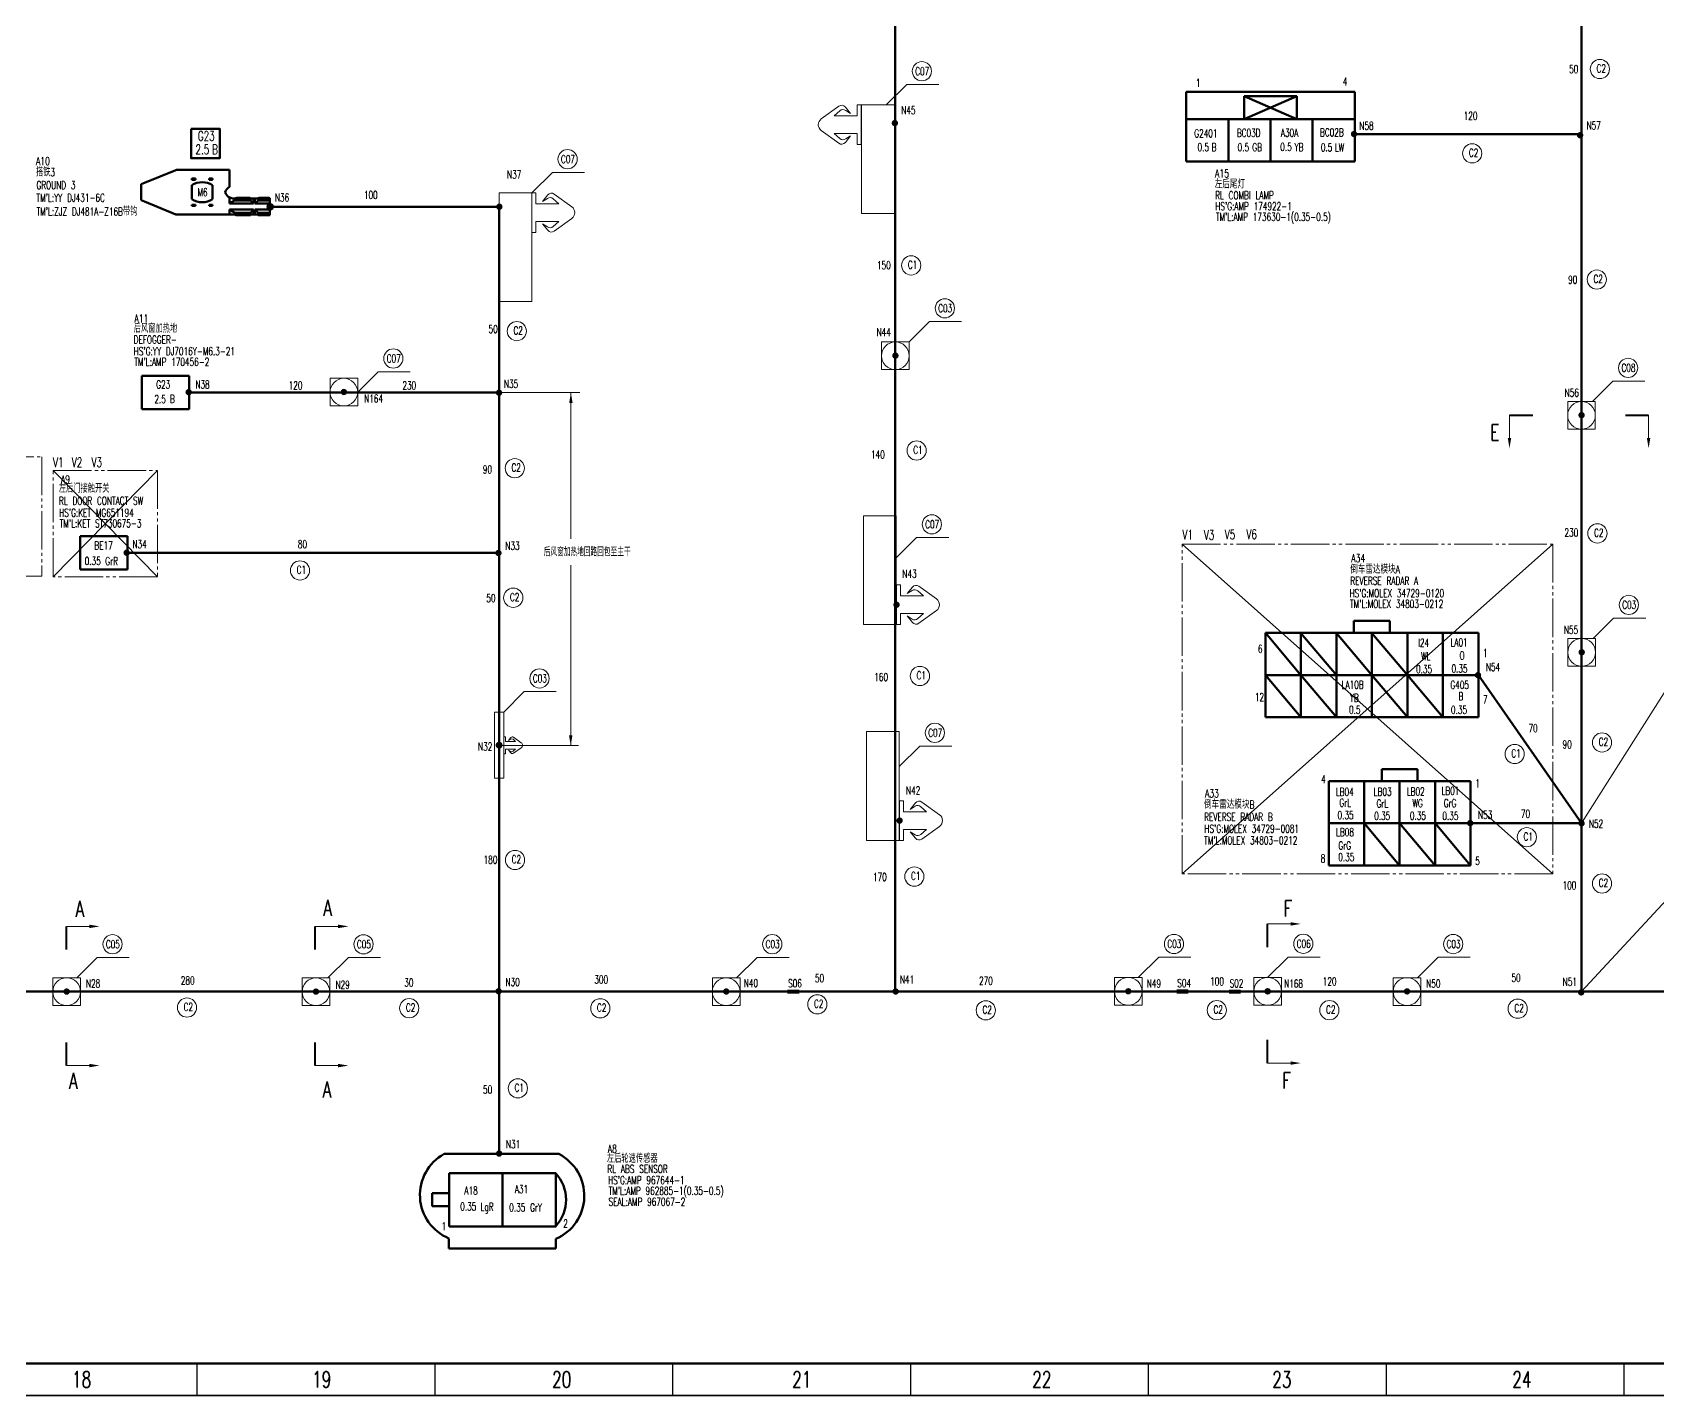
# Model space of a CAD drawing. Header units: millimetres. Extents: x 1671 to 4049, y 27 to 868.
# Drawn here: x 2957 to 3465, y 27 to 452 of the extents above; entities that cross this region are included whole.
import ezdxf
from ezdxf.enums import TextEntityAlignment as Align

# ---------------------------------------------------------------- set-up
doc = ezdxf.new("R2010")
doc.units = ezdxf.units.MM
doc.linetypes.add('PHANTOM', pattern=[17, 12, -1, 1, -1, 1, -1])
for name, color, linetype, lineweight in [('0Filament', 7, 'Continuous', 20), ('4CONTOUR', 4, 'Continuous', 50), ('5PHANTOM', 6, 'PHANTOM', 20)]:
    doc.layers.add(name, color=color, linetype=linetype, lineweight=lineweight)
doc.layers.add('2FRAM', color=2, linetype='Continuous')
doc.styles.add('HZ', font='TXT', dxfattribs={"width": 0.7, "height": 4, "bigfont": 'HZTXT'})

msp = doc.modelspace()

# ---------------------------------------------------------------- hatches: boundary and pattern name
at = {"layer": '0Filament', "ltscale": 0.5}
h = msp.add_hatch(color=256, dxfattribs=at)
edge = h.paths.add_edge_path()
edge.add_arc((3226.518, 423.95), 1, 180, 540)
at = {"layer": '0Filament'}
h = msp.add_hatch(color=256, dxfattribs=at)
edge = h.paths.add_edge_path()
edge.add_arc((3369.977, 420.532), 1, 0, 360)
h = msp.add_hatch(color=256, dxfattribs=at)
edge = h.paths.add_edge_path()
edge.add_arc((3440.632, 420.18), 1, 0, 360)
h = msp.add_hatch(color=256, dxfattribs=at)
edge = h.paths.add_edge_path()
edge.add_arc((3031.319, 397.796), 1, 0, 360)
h = msp.add_hatch(color=256, dxfattribs=at)
edge = h.paths.add_edge_path()
edge.add_arc((3102.943, 397.828), 1, 0, 360)
h = msp.add_hatch(color=256, dxfattribs=at)
edge = h.paths.add_edge_path()
edge.add_arc((3226.699, 351.326), 1, 90, 450)
h = msp.add_hatch(color=256, dxfattribs=at)
edge = h.paths.add_edge_path()
edge.add_arc((3005.884, 339.919), 1, 0, 360)
h = msp.add_hatch(color=256, dxfattribs=at)
edge = h.paths.add_edge_path()
edge.add_arc((3054.378, 339.972), 1, 90, 450)
h = msp.add_hatch(color=256, dxfattribs=at)
edge = h.paths.add_edge_path()
edge.add_arc((3102.856, 339.742), 1, 0, 360)
h = msp.add_hatch(color=256, dxfattribs=at)
edge = h.paths.add_edge_path()
edge.add_arc((3441.064, 332.732), 1, 90, 450)
h = msp.add_hatch(color=256, dxfattribs=at)
edge = h.paths.add_edge_path()
edge.add_arc((2986.507, 289.757), 1, 0, 360)
h = msp.add_hatch(color=256, dxfattribs=at)
edge = h.paths.add_edge_path()
edge.add_arc((3102.669, 289.699), 1, 0, 360)
at = {"layer": '0Filament', "ltscale": 0.5}
h = msp.add_hatch(color=256, dxfattribs=at)
edge = h.paths.add_edge_path()
edge.add_arc((3227.039, 273.529), 1, 0, 360)
at = {"layer": '0Filament'}
h = msp.add_hatch(color=256, dxfattribs=at)
edge = h.paths.add_edge_path()
edge.add_arc((3441.125, 258.703), 1, 90, 450)
h = msp.add_hatch(color=256, dxfattribs=at)
edge = h.paths.add_edge_path()
edge.add_arc((3408.714, 251.542), 1, 0, 360)
h = msp.add_hatch(color=256, dxfattribs=at)
edge = h.paths.add_edge_path()
edge.add_arc((3102.874, 229.667), 1.092, -90, 270)
at = {"layer": '0Filament', "ltscale": 0.5}
h = msp.add_hatch(color=256, dxfattribs=at)
edge = h.paths.add_edge_path()
edge.add_arc((3227.989, 206.133), 1, 0, 360)
at = {"layer": '0Filament'}
h = msp.add_hatch(color=256, dxfattribs=at)
edge = h.paths.add_edge_path()
edge.add_arc((3406.277, 205.335), 1, 0, 360)
h = msp.add_hatch(color=256, dxfattribs=at)
edge = h.paths.add_edge_path()
edge.add_arc((3441.062, 205.264), 1, 0, 360)
h = msp.add_hatch(color=256, dxfattribs=at)
edge = h.paths.add_edge_path()
edge.add_arc((2967.758, 152.729), 1, 90, 450)
h = msp.add_hatch(color=256, dxfattribs=at)
edge = h.paths.add_edge_path()
edge.add_arc((3045.643, 152.708), 1, 90, 450)
h = msp.add_hatch(color=256, dxfattribs=at)
edge = h.paths.add_edge_path()
edge.add_arc((3102.719, 152.836), 1, 0, 360)
h = msp.add_hatch(color=256, dxfattribs=at)
edge = h.paths.add_edge_path()
edge.add_arc((3173.836, 152.753), 1, 90, 450)
for points in [[(3192.952, 153.35), (3196.641, 153.35), (3196.641, 152.042), (3192.952, 152.042)], [(3314.535, 153.407), (3318.224, 153.407), (3318.224, 152.099), (3314.535, 152.099)], [(3330.908, 153.336), (3334.597, 153.336), (3334.597, 152.027), (3330.908, 152.027)]]:
    msp.add_hatch(color=256, dxfattribs=at).paths.add_polyline_path(points)
h = msp.add_hatch(color=256, dxfattribs=at)
edge = h.paths.add_edge_path()
edge.add_arc((3226.776, 152.76), 1, 0, 360)
h = msp.add_hatch(color=256, dxfattribs=at)
edge = h.paths.add_edge_path()
edge.add_arc((3299.453, 152.822), 1, 90, 450)
h = msp.add_hatch(color=256, dxfattribs=at)
edge = h.paths.add_edge_path()
edge.add_arc((3342.954, 152.806), 1, 180, 540, ccw=False)
h = msp.add_hatch(color=256, dxfattribs=at)
edge = h.paths.add_edge_path()
edge.add_arc((3342.954, 152.806), 1, 179.99998, 539.99998, ccw=False)
h = msp.add_hatch(color=256, dxfattribs=at)
edge = h.paths.add_edge_path()
edge.add_arc((3343.036, 152.806), 1, 0, 360)
h = msp.add_hatch(color=256, dxfattribs=at)
edge = h.paths.add_edge_path()
edge.add_arc((3343.036, 152.806), 1, -0.00002, 359.99998)
h = msp.add_hatch(color=256, dxfattribs=at)
edge = h.paths.add_edge_path()
edge.add_arc((3386.546, 152.783), 1, 90, 450)
h = msp.add_hatch(color=256, dxfattribs=at)
edge = h.paths.add_edge_path()
edge.add_arc((3440.953, 152.477), 1, 0, 360)
h = msp.add_hatch(color=256, dxfattribs=at)
edge = h.paths.add_edge_path()
edge.add_arc((3102.887, 102.156), 1, 0, 360)

# ---------------------------------------------------------------- linework, layer by layer
for p, q in [((3008.44, 36.589), (3008.44, 26.589)), ((3082.752, 36.589), (3082.752, 26.589)), ((3157.065, 36.589), (3157.065, 26.589)), ((3231.377, 36.589), (3231.377, 26.589)), ((3305.69, 36.589), (3305.69, 26.589)), ((3380.002, 36.589), (3380.002, 26.589)), ((3454.315, 36.589), (3454.315, 26.589)), ((1670.815, 26.589), (4048.815, 26.589)), ((4048.815, 26.589), (2859.815, 26.589))]:
    msp.add_line(p, q)
for p, q in [((3223.834, 429.639), (3230.218, 436.024)), ((3230.218, 436.024), (3240.218, 436.024)), ((3113.136, 402.18), (3119.521, 408.564)), ((3119.521, 408.564), (3129.521, 408.564)), ((3231.005, 355.605), (3237.39, 361.989)), ((3237.39, 361.989), (3247.39, 361.989)), ((3222.365, 346.965), (3222.365, 355.605)), ((3222.365, 355.605), (3231.005, 355.605)), ((3231.005, 355.605), (3231.005, 346.965)), ((3058.684, 339.931), (3065.069, 346.316)), ((3065.069, 346.316), (3075.069, 346.316)), ((3231.005, 346.965), (3222.365, 346.965)), ((3050.044, 335.611), (3050.044, 344.251)), ((3050.044, 344.251), (3058.684, 344.251)), ((3058.684, 344.251), (3058.684, 335.611)), ((3444.484, 337.01), (3450.869, 343.395)), ((3450.869, 343.395), (3460.869, 343.395)), ((3058.684, 335.611), (3050.044, 335.611)), ((3103.056, 339.798), (3128.106, 339.798)), ((3125.3, 339.798), (3125.3, 294.141)), ((3436.73, 328.37), (3436.73, 337.01)), ((3436.73, 337.01), (3445.37, 337.01)), ((3445.37, 337.01), (3445.37, 328.37)), ((3418.559, 325.625), (3418.559, 332.779)), ((3462.022, 325.625), (3462.022, 332.779)), ((3445.37, 328.37), (3436.73, 328.37)), ((3226.946, 288.134), (3233.331, 294.519)), ((3233.331, 294.519), (3243.331, 294.519)), ((3125.248, 229.532), (3125.248, 285.894)), ((3444.716, 262.982), (3451.101, 269.367)), ((3451.101, 269.367), (3461.101, 269.367)), ((3436.791, 254.342), (3436.791, 262.982)), ((3436.791, 262.982), (3445.431, 262.982)), ((3445.431, 262.982), (3445.431, 254.342)), ((3445.431, 254.342), (3436.791, 254.342)), ((3104.363, 240.011), (3110.748, 246.396)), ((3110.748, 246.396), (3120.748, 246.396)), ((3103.056, 229.532), (3127.648, 229.532)), ((3227.896, 223.032), (3234.281, 229.417)), ((3234.281, 229.417), (3244.281, 229.417)), ((2974.857, 173.086), (2967.702, 173.086)), ((3052.585, 173.086), (3045.43, 173.086)), ((3350.137, 173.862), (3342.983, 173.862)), ((2970.955, 157.008), (2977.339, 163.392)), ((2977.339, 163.392), (2987.339, 163.392)), ((3049.391, 156.987), (3055.775, 163.371)), ((3055.775, 163.371), (3065.775, 163.371)), ((3177.082, 157.032), (3183.467, 163.416)), ((3183.467, 163.416), (3193.467, 163.416)), ((3302.587, 157.101), (3308.972, 163.486)), ((3308.972, 163.486), (3318.972, 163.486)), ((3342.995, 157.14), (3349.38, 163.525)), ((3349.38, 163.525), (3359.38, 163.525)), ((3389.837, 157.062), (3396.222, 163.447)), ((3396.222, 163.447), (3406.222, 163.447)), ((2963.424, 148.368), (2963.424, 157.008)), ((2963.424, 157.008), (2972.064, 157.008)), ((2972.064, 157.008), (2972.064, 148.368)), ((3041.309, 148.347), (3041.309, 156.987)), ((3041.309, 156.987), (3049.949, 156.987)), ((3049.949, 156.987), (3049.949, 148.347)), ((3169.502, 148.392), (3169.502, 157.032)), ((3169.502, 157.032), (3178.142, 157.032)), ((3178.142, 157.032), (3178.142, 148.392)), ((3295.119, 148.461), (3295.119, 157.101)), ((3295.119, 157.101), (3303.759, 157.101)), ((3303.759, 157.101), (3303.759, 148.461)), ((3338.675, 148.5), (3338.675, 157.14)), ((3338.675, 157.14), (3347.315, 157.14)), ((3347.315, 157.14), (3338.675, 157.14)), ((3338.675, 157.14), (3338.675, 148.5)), ((3347.315, 157.14), (3338.675, 157.14)), ((3338.675, 157.14), (3338.675, 148.5)), ((3338.675, 148.5), (3338.675, 157.14)), ((3338.675, 157.14), (3347.315, 157.14)), ((3347.315, 157.14), (3347.315, 148.5)), ((3347.315, 148.5), (3347.315, 157.14)), ((3347.315, 148.5), (3347.315, 157.14)), ((3347.315, 157.14), (3347.315, 148.5)), ((3382.212, 148.422), (3382.212, 157.062)), ((3382.212, 157.062), (3390.852, 157.062)), ((3390.852, 157.062), (3390.852, 148.422)), ((2972.064, 148.368), (2963.424, 148.368)), ((3049.949, 148.347), (3041.309, 148.347)), ((3178.142, 148.392), (3169.502, 148.392)), ((3303.759, 148.461), (3295.119, 148.461)), ((3347.315, 148.5), (3338.675, 148.5)), ((3338.675, 148.5), (3347.315, 148.5)), ((3338.675, 148.5), (3347.315, 148.5)), ((3347.315, 148.5), (3338.675, 148.5)), ((3390.852, 148.422), (3382.212, 148.422)), ((2974.857, 129.623), (2967.702, 129.623)), ((3052.585, 129.623), (3045.43, 129.623)), ((3350.137, 130.398), (3342.983, 130.398))]:
    msp.add_line(p, q, dxfattribs=at)
at = {"layer": '0Filament', "ltscale": 0.5}
for p, q in [((3209.005, 429.246), (3203.533, 425.276)), ((3207.559, 426.229), (3209.359, 427.792)), ((3212.681, 426.931), (3211.059, 428.966)), ((3211.159, 427.918), (3212.681, 426.931)), ((3216.014, 429.652), (3214.783, 429.652)), ((3214.783, 429.652), (3214.783, 426.229)), ((3216.014, 429.652), (3216.014, 417.257)), ((3209.005, 417.663), (3203.533, 421.633)), ((3214.783, 426.229), (3207.559, 426.229)), ((3207.559, 420.68), (3209.359, 419.117)), ((3214.783, 420.68), (3207.559, 420.68)), ((3212.681, 419.978), (3211.059, 417.943)), ((3211.159, 418.991), (3212.681, 419.978)), ((3214.783, 420.68), (3214.783, 417.257)), ((3216.014, 417.257), (3214.783, 417.257)), ((3113.095, 402.185), (3114.326, 402.185)), ((3113.095, 389.79), (3113.095, 402.185)), ((3114.326, 398.762), (3114.326, 402.185)), ((3116.428, 399.464), (3118.05, 401.499)), ((3120.104, 401.778), (3125.576, 397.808)), ((3114.326, 398.762), (3121.55, 398.762)), ((3117.95, 400.451), (3116.428, 399.464)), ((3121.55, 398.762), (3119.75, 400.325)), ((3114.326, 389.79), (3114.326, 393.212)), ((3114.326, 393.212), (3121.55, 393.212)), ((3116.428, 392.511), (3118.05, 390.475)), ((3117.95, 391.524), (3116.428, 392.511)), ((3121.55, 393.212), (3119.75, 391.65)), ((3120.104, 390.196), (3125.576, 394.166)), ((3113.095, 389.79), (3114.326, 389.79)), ((3227.039, 279.726), (3228.27, 279.726)), ((3227.039, 267.331), (3227.039, 279.726)), ((3228.27, 276.303), (3228.27, 279.726)), ((3234.048, 279.32), (3239.52, 275.35)), ((3228.27, 276.303), (3235.494, 276.303)), ((3230.373, 277.005), (3231.994, 279.04)), ((3231.895, 277.992), (3230.373, 277.005)), ((3235.494, 276.303), (3233.694, 277.866)), ((3228.27, 267.331), (3228.27, 270.754)), ((3228.27, 270.754), (3235.494, 270.754)), ((3230.373, 270.052), (3231.994, 268.017)), ((3231.895, 269.065), (3230.373, 270.052)), ((3235.494, 270.754), (3233.694, 269.191)), ((3234.048, 267.737), (3239.52, 271.707)), ((3227.039, 267.331), (3228.27, 267.331)), ((3101.409, 219.405), (3101.409, 240.011)), ((3101.409, 240.011), (3104.363, 240.011)), ((3104.363, 240.011), (3104.363, 219.405)), ((3104.363, 232.33), (3104.895, 232.33)), ((3104.363, 226.975), (3104.363, 232.33)), ((3104.895, 230.851), (3104.895, 232.33)), ((3104.895, 230.851), (3108.015, 230.851)), ((3105.803, 231.155), (3106.503, 232.034)), ((3106.46, 231.581), (3105.803, 231.155)), ((3108.015, 230.851), (3107.238, 231.527)), ((3107.391, 232.155), (3109.755, 230.439)), ((3107.391, 227.151), (3109.755, 228.866)), ((3104.363, 226.975), (3104.895, 226.975)), ((3104.895, 226.975), (3104.895, 228.454)), ((3104.895, 228.454), (3108.015, 228.454)), ((3105.803, 228.151), (3106.503, 227.272)), ((3106.46, 227.725), (3105.803, 228.151)), ((3108.015, 228.454), (3107.238, 227.779)), ((3104.363, 219.405), (3101.409, 219.405)), ((3227.989, 212.33), (3229.22, 212.33)), ((3227.989, 199.935), (3227.989, 212.33)), ((3229.22, 208.908), (3229.22, 212.33)), ((3229.22, 208.908), (3236.444, 208.908)), ((3231.322, 209.609), (3232.944, 211.645)), ((3232.845, 210.596), (3231.322, 209.609)), ((3236.444, 208.908), (3234.644, 210.47)), ((3234.998, 211.924), (3240.47, 207.954)), ((3229.22, 199.935), (3229.22, 203.358)), ((3229.22, 203.358), (3236.444, 203.358)), ((3236.444, 203.358), (3234.644, 201.795)), ((3234.998, 200.342), (3240.47, 204.312)), ((3227.989, 199.935), (3229.22, 199.935)), ((3231.322, 202.657), (3232.944, 200.621)), ((3232.845, 201.669), (3231.322, 202.657))]:
    msp.add_line(p, q, dxfattribs=at)
at = {"layer": '0Filament', "lineweight": 40}
for p, q in [((3418.559, 332.779), (3425.813, 332.779)), ((3454.768, 332.779), (3462.022, 332.779)), ((2967.702, 165.832), (2967.702, 173.086)), ((3045.43, 165.832), (3045.43, 173.086)), ((3342.983, 166.608), (3342.983, 173.862)), ((3342.983, 130.398), (3342.983, 137.652)), ((2967.702, 129.623), (2967.702, 136.876)), ((3045.43, 129.623), (3045.43, 136.876))]:
    msp.add_line(p, q, dxfattribs=at)
at = {"layer": '0Filament'}
for points in [[(3216.133, 429.644), (3226.385, 429.644), (3226.385, 395.697), (3216.133, 395.697)], [(3102.884, 402.18), (3113.136, 402.18), (3113.136, 368.233), (3102.884, 368.233)], [(3216.698, 301.294), (3226.951, 301.294), (3226.951, 267.346), (3216.698, 267.346)], [(3217.648, 233.898), (3227.901, 233.898), (3227.901, 199.951), (3217.648, 199.951)]]:
    msp.add_lwpolyline(points, close=True, dxfattribs=at)
for centre, radius in [((3234.966, 440.143), 3), ((3446.798, 440.83), 3), ((3406.901, 414.493), 3), ((3124.269, 412.684), 3), ((3031.319, 397.796), 1), ((3031.319, 397.796), 1), ((3231.626, 379.512), 3), ((3445.832, 375.081), 3), ((3242.137, 366.108), 3), ((3108.397, 358.997), 3), ((3226.685, 351.285), 4.32), ((3069.817, 350.435), 3), ((3455.617, 347.514), 3), ((3054.364, 339.931), 4.32), ((3441.05, 332.69), 4.32), ((3233.316, 321.7), 3), ((3107.76, 316.163), 3), ((3238.079, 298.638), 3), ((3446.02, 295.817), 3), ((3040.656, 284.253), 3), ((3107.295, 275.723), 3), ((3455.849, 273.486), 3), ((3441.111, 258.662), 4.32), ((3234.352, 251.295), 3), ((3115.495, 250.515), 3), ((3239.029, 233.536), 3), ((3420.163, 226.929), 3), ((3447.474, 230.524), 3), ((3423.981, 200.923), 3), ((3107.849, 193.831), 3), ((3232.595, 188.638), 3), ((3447.474, 186.484), 3), ((2982.087, 167.511), 3), ((3060.523, 167.49), 3), ((3188.215, 167.536), 3), ((3313.72, 167.605), 3), ((3354.127, 167.644), 3), ((3400.97, 167.566), 3), ((2967.744, 152.688), 4.32), ((3045.629, 152.667), 4.32), ((3173.822, 152.712), 4.32), ((3299.439, 152.781), 4.32), ((3342.995, 152.82), 4.32), ((3342.995, 152.82), 4.32), ((3342.995, 152.82), 4.32), ((3342.995, 152.82), 4.32), ((3386.532, 152.742), 4.32), ((3005.348, 147.736), 3), ((3074.79, 147.544), 3), ((3134.48, 147.512), 3), ((3202.306, 148.739), 3), ((3254.922, 146.872), 3), ((3327.093, 146.92), 3), ((3362.281, 146.92), 3), ((3421.123, 147.378), 3), ((3108.728, 122.518), 3)]:
    msp.add_circle(centre, radius, dxfattribs=at)
at = {"layer": '0Filament', "ltscale": 0.5}
for centre, radius, start, end in [((3209.886, 428.032), 1.5, 38.54207, 125.96257), ((3210.342, 426.659), 1.5, 57.03551, 130.96887), ((3204.854, 423.454), 2.25, 125.96257, 234.03743), ((3209.886, 418.877), 1.5, 234.03743, 321.45793), ((3210.342, 420.25), 1.5, 229.03113, 302.96449), ((3119.223, 400.564), 1.5, 54.03743, 141.45793), ((3118.766, 399.192), 1.5, 49.03113, 122.96449), ((3124.254, 395.987), 2.25, 305.96257, 54.03743), ((3118.766, 392.782), 1.5, 237.03551, 310.96887), ((3119.223, 391.41), 1.5, 218.54207, 305.96257), ((3233.167, 278.106), 1.5, 54.03743, 141.45793), ((3232.711, 276.733), 1.5, 49.03113, 122.96449), ((3238.199, 273.529), 2.25, 305.96257, 54.03743), ((3232.711, 270.324), 1.5, 237.03551, 310.96887), ((3233.167, 268.951), 1.5, 218.54207, 305.96257), ((3106.813, 231.037), 0.648, 49.03113, 122.96449), ((3107.01, 231.63), 0.648, 54.03743, 141.45793), ((3109.184, 229.653), 0.972, 305.96257, 54.03743), ((3106.813, 228.268), 0.648, 237.03551, 310.96887), ((3107.01, 227.675), 0.648, 218.54207, 305.96257), ((3233.661, 209.338), 1.5, 49.03113, 122.96449), ((3234.117, 210.71), 1.5, 54.03743, 141.45793), ((3239.149, 206.133), 2.25, 305.96257, 54.03743), ((3233.661, 202.928), 1.5, 237.03551, 310.96887), ((3234.117, 201.556), 1.5, 218.54207, 305.96257)]:
    msp.add_arc(centre, radius, start, end, dxfattribs=at)
at = {"layer": '0Filament'}
for points in [[(3125.839, 336.561), (3124.76, 336.561), (3125.3, 339.798)], [(3418.019, 325.625), (3419.098, 325.625), (3418.559, 322.388)], [(3461.483, 325.625), (3462.562, 325.625), (3462.022, 322.388)], [(3124.708, 232.769), (3125.787, 232.769), (3125.248, 229.532)], [(2974.857, 172.547), (2974.857, 173.626), (2978.094, 173.086)], [(3052.585, 172.547), (3052.585, 173.626), (3055.822, 173.086)], [(3350.137, 173.322), (3350.137, 174.401), (3353.374, 173.862)], [(2974.857, 129.083), (2974.857, 130.162), (2978.094, 129.623)], [(3052.585, 129.083), (3052.585, 130.162), (3055.822, 129.623)], [(3350.137, 129.859), (3350.137, 130.938), (3353.374, 130.398)]]:
    msp.add_solid(points, dxfattribs=at)
at = {"layer": '2FRAM', "color": 2, "linetype": 'ByBlock', "lineweight": 50}
msp.add_line((4038.815, 36.589), (1695.815, 36.589), dxfattribs=at)
at = {"layer": '4CONTOUR'}
for p, q in [((3441.027, 797.234), (3441.027, 152.713)), ((3226.618, 152.713), (3226.618, 585.063)), ((3317.578, 412.005), (3317.578, 433.718)), ((3370.194, 433.718), (3317.578, 433.718)), ((3352.145, 432.313), (3335.627, 425.159)), ((3335.627, 432.313), (3352.145, 425.159)), ((3335.627, 425.159), (3335.627, 432.313)), ((3335.627, 432.313), (3335.627, 425.159)), ((3352.145, 432.313), (3335.627, 432.313)), ((3352.145, 425.159), (3352.145, 432.313)), ((3370.194, 412.005), (3370.194, 433.718)), ((3330.732, 425.159), (3317.578, 425.159)), ((3330.732, 412.005), (3330.732, 425.159)), ((3343.886, 425.159), (3330.732, 425.159)), ((3330.732, 412.005), (3330.732, 425.159)), ((3335.627, 425.159), (3352.145, 425.159)), ((3343.886, 412.005), (3343.886, 425.159)), ((3357.04, 425.159), (3343.886, 425.159)), ((3343.886, 412.005), (3343.886, 425.159)), ((3357.04, 412.005), (3357.04, 425.159)), ((3370.194, 425.159), (3357.04, 425.159)), ((3357.04, 412.005), (3357.04, 425.159)), ((3441.027, 420.46), (3370.194, 420.46)), ((3330.732, 412.005), (3317.578, 412.005)), ((3343.886, 412.005), (3330.732, 412.005)), ((3357.04, 412.005), (3343.886, 412.005)), ((3370.194, 412.005), (3357.04, 412.005)), ((2992.062, 405.285), (3001.88, 409.302)), ((3017.062, 409.376), (3002.259, 409.376)), ((3007.962, 406.676), (3006.862, 406.676)), ((3006.862, 406.276), (3006.862, 406.676)), ((3006.862, 406.276), (3007.962, 406.276)), ((3007.962, 406.276), (3007.962, 406.676)), ((3013.362, 406.676), (3012.262, 406.676)), ((3012.262, 406.676), (3012.262, 406.276)), ((3012.262, 406.276), (3013.362, 406.276)), ((3013.362, 406.676), (3013.362, 406.276)), ((3018.662, 409.376), (3017.062, 409.376)), ((3018.662, 409.376), (3018.663, 404.029)), ((2991.062, 399.876), (2991.062, 404.876)), ((2991.062, 404.876), (2991.083, 404.876)), ((2991.083, 404.884), (2992.062, 405.285)), ((2991.083, 404.876), (2991.083, 404.884)), ((3006.862, 400.176), (3006.862, 404.576)), ((3013.362, 404.576), (3013.362, 400.176)), ((2991.083, 399.876), (2991.062, 399.876)), ((2991.083, 399.876), (2991.083, 399.868)), ((2991.083, 399.868), (2992.062, 399.467)), ((2992.062, 399.467), (3001.88, 395.451)), ((3006.862, 398.476), (3007.962, 398.476)), ((3006.862, 398.076), (3006.862, 398.476)), ((3007.962, 398.076), (3006.862, 398.076)), ((3007.962, 398.076), (3007.962, 398.476)), ((3012.262, 398.476), (3012.262, 398.076)), ((3012.262, 398.476), (3013.362, 398.476)), ((3013.362, 398.076), (3012.262, 398.076)), ((3013.362, 398.476), (3013.362, 398.076)), ((3018.662, 400.723), (3018.662, 398.808)), ((3019.475, 399.37), (3018.662, 398.808)), ((3026.162, 398.808), (3018.662, 398.808)), ((3018.662, 396.944), (3018.662, 395.376)), ((3026.162, 396.944), (3018.662, 396.944)), ((3019.475, 396.383), (3018.662, 396.944)), ((3019.776, 399.558), (3019.475, 399.37)), ((3019.776, 396.195), (3019.475, 396.383)), ((3020.194, 399.766), (3019.776, 399.558)), ((3020.194, 395.986), (3019.776, 396.195)), ((3020.375, 399.807), (3020.194, 399.766)), ((3025.162, 399.807), (3020.375, 399.807)), ((3020.662, 399.944), (3020.662, 400.544)), ((3020.662, 399.841), (3020.662, 399.944)), ((3024.162, 400.576), (3021.662, 400.576)), ((3021.662, 399.976), (3021.662, 400.576)), ((3024.162, 399.976), (3021.662, 399.976)), ((3024.162, 399.976), (3024.162, 400.576)), ((3025.162, 399.944), (3025.162, 400.544)), ((3025.162, 399.808), (3025.162, 399.944)), ((3025.162, 399.808), (3025.163, 399.807)), ((3025.162, 399.807), (3026.162, 398.808)), ((3025.162, 395.945), (3026.162, 396.944)), ((3026.162, 398.808), (3026.162, 400.376)), ((3026.162, 400.376), (3026.562, 400.376)), ((3026.162, 395.376), (3026.162, 396.944)), ((3026.562, 400.376), (3026.562, 398.808)), ((3027.562, 399.807), (3026.562, 398.808)), ((3031.262, 398.808), (3026.562, 398.808)), ((3026.562, 396.944), (3026.562, 395.376)), ((3027.562, 395.945), (3026.562, 396.944)), ((3031.262, 396.944), (3026.562, 396.944)), ((3027.562, 399.944), (3027.562, 400.544)), ((3027.562, 399.808), (3027.562, 399.944)), ((3027.562, 399.808), (3027.562, 399.807)), ((3031.262, 399.807), (3027.562, 399.807)), ((3030.262, 400.576), (3028.562, 400.576)), ((3028.562, 399.976), (3028.562, 400.576)), ((3030.262, 399.976), (3028.562, 399.976)), ((3030.262, 399.976), (3030.262, 400.576)), ((3031.262, 399.944), (3031.262, 400.544)), ((3031.262, 399.944), (3031.262, 399.807)), ((3031.262, 398.808), (3031.262, 399.807)), ((3031.262, 398.808), (3031.262, 396.944)), ((3031.262, 395.945), (3031.262, 396.944)), ((3102.886, 397.825), (3031.335, 397.825)), ((3102.886, 152.713), (3102.886, 397.92)), ((3002.259, 395.376), (3017.062, 395.376)), ((3018.662, 395.376), (3017.062, 395.376)), ((3020.375, 395.945), (3020.194, 395.986)), ((3025.162, 395.945), (3020.375, 395.945)), ((3020.662, 395.912), (3020.662, 395.808)), ((3020.662, 395.208), (3020.662, 395.808)), ((3024.162, 395.776), (3021.662, 395.776)), ((3021.662, 395.176), (3021.662, 395.776)), ((3024.162, 395.176), (3021.662, 395.176)), ((3024.162, 395.176), (3024.162, 395.776)), ((3025.162, 395.944), (3025.163, 395.945)), ((3025.162, 395.944), (3025.162, 395.808)), ((3025.162, 395.208), (3025.162, 395.808)), ((3026.562, 395.376), (3026.162, 395.376)), ((3027.562, 395.944), (3027.562, 395.945)), ((3031.262, 395.945), (3027.562, 395.945)), ((3027.562, 395.944), (3027.562, 395.808)), ((3027.562, 395.208), (3027.562, 395.808)), ((3030.262, 395.776), (3028.562, 395.776)), ((3028.562, 395.176), (3028.562, 395.776)), ((3030.262, 395.176), (3028.562, 395.176)), ((3030.262, 395.176), (3030.262, 395.776)), ((3031.262, 395.808), (3031.262, 395.945)), ((3031.262, 395.208), (3031.262, 395.808)), ((2991.215, 334.636), (2991.215, 345.045)), ((2991.215, 345.045), (3005.99, 345.045)), ((3005.99, 345.045), (3005.99, 334.636)), ((3102.886, 339.841), (3005.99, 339.841)), ((2991.215, 334.636), (3005.99, 334.636)), ((2971.972, 284.526), (2971.972, 294.935)), ((2971.972, 294.935), (2986.748, 294.935)), ((2986.748, 294.935), (2986.748, 284.526)), ((3102.886, 289.73), (2986.748, 289.73)), ((2971.972, 284.526), (2986.748, 284.526)), ((3353.392, 264.719), (3342.307, 264.719)), ((3342.307, 251.565), (3342.307, 264.719)), ((3342.307, 264.719), (3353.392, 251.565)), ((3353.392, 251.565), (3353.392, 264.719)), ((3353.392, 251.508), (3353.392, 264.719)), ((3364.478, 264.719), (3353.392, 264.719)), ((3353.392, 264.662), (3364.478, 251.508)), ((3364.478, 251.565), (3364.478, 264.719)), ((3364.478, 251.508), (3364.478, 264.719)), ((3375.563, 264.719), (3364.478, 264.719)), ((3364.478, 264.662), (3375.563, 251.508)), ((3369.962, 268.516), (3381.165, 268.516)), ((3369.962, 264.719), (3369.962, 268.516)), ((3386.649, 264.719), (3375.563, 264.719)), ((3375.563, 251.565), (3375.563, 264.719)), ((3375.563, 251.508), (3375.563, 264.719)), ((3375.563, 264.662), (3386.649, 251.508)), ((3381.048, 264.719), (3392.25, 264.719)), ((3381.165, 268.516), (3381.165, 264.719)), ((3397.735, 264.719), (3386.649, 264.719)), ((3386.649, 251.565), (3386.649, 264.719)), ((3386.649, 251.508), (3386.649, 264.719)), ((3408.82, 264.719), (3397.735, 264.719)), ((3397.735, 251.565), (3397.735, 264.719)), ((3397.735, 251.508), (3397.735, 264.719)), ((3408.82, 251.508), (3408.82, 264.719)), ((3353.392, 251.565), (3342.307, 251.565)), ((3353.392, 251.565), (3342.307, 251.565)), ((3342.307, 238.411), (3342.307, 251.565)), ((3342.307, 251.565), (3353.392, 238.411)), ((3353.392, 238.411), (3353.392, 251.565)), ((3353.392, 238.411), (3353.392, 251.565)), ((3364.478, 251.565), (3353.392, 251.565)), ((3353.392, 251.565), (3364.478, 238.411)), ((3364.478, 238.411), (3364.478, 251.565)), ((3364.478, 238.411), (3364.478, 251.565)), ((3375.563, 251.565), (3364.478, 251.565)), ((3386.649, 251.565), (3375.563, 251.565)), ((3386.649, 251.565), (3375.563, 251.565)), ((3375.563, 238.411), (3375.563, 251.565)), ((3375.563, 238.411), (3375.563, 251.565)), ((3375.563, 251.565), (3386.649, 238.411)), ((3397.735, 251.565), (3386.649, 251.565)), ((3397.735, 251.565), (3386.649, 251.565)), ((3386.649, 238.411), (3386.649, 251.565)), ((3386.649, 238.411), (3386.649, 251.565)), ((3386.649, 251.565), (3397.735, 238.411)), ((3408.82, 251.565), (3397.735, 251.565)), ((3408.82, 251.565), (3397.735, 251.565)), ((3397.735, 238.411), (3397.735, 251.565)), ((3397.735, 238.411), (3397.735, 251.565)), ((3441.027, 205.274), (3408.82, 251.565)), ((3408.82, 238.411), (3408.82, 251.565)), ((3102.886, 240.011), (3102.886, 219.405)), ((3353.392, 238.411), (3342.307, 238.411)), ((3364.478, 238.411), (3353.392, 238.411)), ((3375.563, 238.411), (3364.478, 238.411)), ((3386.649, 238.411), (3375.563, 238.411)), ((3397.735, 238.411), (3386.649, 238.411)), ((3408.82, 238.411), (3397.735, 238.411)), ((3373.151, 218.428), (3362.065, 218.428)), ((3362.065, 205.274), (3362.065, 218.428)), ((3384.236, 218.428), (3373.151, 218.428)), ((3373.151, 205.274), (3373.151, 218.428)), ((3373.151, 205.217), (3373.151, 218.428)), ((3378.635, 222.225), (3389.837, 222.225)), ((3378.635, 218.428), (3378.635, 222.225)), ((3378.635, 218.428), (3389.837, 218.428)), ((3395.322, 218.428), (3384.236, 218.428)), ((3384.236, 205.274), (3384.236, 218.428)), ((3384.236, 205.217), (3384.236, 218.428)), ((3389.837, 222.225), (3389.837, 218.428)), ((3406.407, 218.428), (3395.322, 218.428)), ((3395.322, 205.274), (3395.322, 218.428)), ((3395.322, 205.217), (3395.322, 218.428)), ((3406.407, 205.217), (3406.407, 218.428)), ((3373.151, 205.274), (3362.065, 205.274)), ((3373.151, 205.274), (3362.065, 205.274)), ((3362.065, 192.12), (3362.065, 205.274)), ((3384.236, 205.274), (3373.151, 205.274)), ((3384.236, 205.274), (3373.151, 205.274)), ((3373.151, 192.12), (3373.151, 205.274)), ((3373.151, 192.12), (3373.151, 205.274)), ((3373.151, 205.274), (3384.236, 192.12)), ((3395.322, 205.274), (3384.236, 205.274)), ((3395.322, 205.274), (3384.236, 205.274)), ((3384.236, 192.12), (3384.236, 205.274)), ((3384.236, 192.12), (3384.236, 205.274)), ((3384.236, 205.274), (3395.322, 192.12)), ((3406.407, 205.274), (3395.322, 205.274)), ((3406.407, 205.274), (3395.322, 205.274)), ((3395.322, 192.12), (3395.322, 205.274)), ((3395.322, 192.12), (3395.322, 205.274)), ((3395.322, 205.274), (3406.407, 192.12)), ((3406.407, 192.12), (3406.407, 205.274)), ((3406.407, 205.274), (3441.027, 205.274)), ((3373.151, 192.12), (3362.065, 192.12)), ((3384.236, 192.12), (3373.151, 192.12)), ((3395.322, 192.12), (3384.236, 192.12)), ((3406.407, 192.12), (3395.322, 192.12)), ((2521.255, 152.713), (3648.605, 152.713)), ((3102.886, 152.713), (3102.886, 102.021)), ((3085.659, 102.021), (3121.514, 102.021)), ((3087.23, 96.063), (3103.899, 96.063)), ((3087.23, 79.394), (3087.23, 96.063)), ((3103.899, 96.063), (3120.568, 96.063)), ((3103.899, 79.394), (3103.899, 96.063)), ((3103.899, 96.063), (3103.899, 79.394)), ((3120.568, 96.063), (3120.568, 79.394)), ((3087.23, 89.776), (3081.926, 89.776)), ((3081.926, 89.776), (3081.926, 85.681)), ((3087.23, 85.681), (3087.23, 89.776)), ((3081.926, 85.681), (3087.23, 85.681)), ((3103.899, 79.394), (3087.23, 79.394)), ((3120.568, 79.394), (3103.899, 79.394)), ((3087.182, 75.661), (3087.182, 72.444)), ((3087.182, 72.444), (3120.615, 72.444)), ((3120.615, 75.503), (3120.615, 72.444))]:
    msp.add_line(p, q, dxfattribs=at)
msp.add_lwpolyline([(3006.629, 422.189), (3015.575, 422.189), (3015.575, 412.968), (3006.629, 412.968)], close=True, dxfattribs=at)
for centre, radius, start, end in [((3002.259, 408.376), 1, 90, 112.24902), ((3010.112, 399.376), 6.132, 57.99462, 122.00538), ((3020.062, 401.376), 3, 117.81736, 160.52878), ((3020.062, 403.376), 3, 199.47122, 280.31077), ((3010.112, 405.376), 6.132, 237.99461, 302.00539), ((3002.259, 396.376), 1, 247.75098, 270), ((3092.802, 89.21), 14.668, 119.14355, 247.47292), ((3114.81, 88.974), 14.668, 293.3115, 62.80625), ((3111.56, 87.729), 12.22, 316.99824, 43.00176)]:
    msp.add_arc(centre, radius, start, end, dxfattribs=at)
for centre, major_axis, ratio, start_param, end_param in [((3018.665, 399.841), (1.998, 0), 0.0322736, 5.7405841, 6.2831855), ((3018.661, 400.441), (2.002, 0), 0.032244, 6.0315515, 6.2831859), ((3021.662, 400.544), (-1, 0), 0.0322581, 4.712389, 6.2831853), ((3021.662, 399.944), (-1, 0), 0.0322581, 4.712389, 6.2831853), ((3024.162, 400.544), (-1, 0), 0.0322581, 3.1415926, 4.712389), ((3024.162, 399.944), (-1, 0), 0.0322581, 3.1415926, 4.712389), ((3026.162, 400.408), (-1, 0), 0.0322581, 6.2831853, 7.8539816), ((3026.562, 400.408), (1, 0), 0.0322581, 4.712389, 6.2831853), ((3028.562, 400.544), (-1, 0), 0.0322581, 4.712389, 6.2831853), ((3028.562, 399.944), (-1, 0), 0.0322581, 4.712389, 6.2831853), ((3030.262, 400.544), (-1, 0), 0.0322581, 3.1415926, 4.712389), ((3030.262, 399.944), (-1, 0), 0.0322581, 3.1415926, 4.712389), ((3018.662, 395.312), (-2, 0), 0.0322581, 3.1415927, 4.712389), ((3018.665, 395.912), (1.998, 0), 0.0322736, 6.2831851, 6.8257865), ((3021.662, 395.808), (1, 0), 0.0322581, 3.1415927, 4.712389), ((3021.662, 395.208), (1, 0), 0.0322581, 3.1415927, 4.712389), ((3024.162, 395.808), (1, 0), 0.0322581, 4.712389, 6.2831853), ((3024.162, 395.208), (1, 0), 0.0322581, 4.712389, 6.2831853), ((3026.162, 395.344), (1, 0), 0.0322581, 1.5707963, 3.1415927), ((3026.562, 395.344), (-1, 0), 0.0322581, 3.1415927, 4.712389), ((3028.562, 395.808), (1, 0), 0.0322581, 3.1415927, 4.712389), ((3028.562, 395.208), (1, 0), 0.0322581, 3.1415927, 4.712389), ((3030.262, 395.808), (1, 0), 0.0322581, 4.712389, 6.2831853), ((3030.262, 395.208), (1, 0), 0.0322581, 4.712389, 6.2831853)]:
    msp.add_ellipse(centre, major_axis=major_axis, ratio=ratio, start_param=start_param, end_param=end_param, dxfattribs=at)
at = {"layer": '5PHANTOM', "color": 1, "linetype": 'ByBlock'}
for p, q in [((2963.569, 315.494), (2996.146, 282.284)), ((2963.569, 282.284), (2996.146, 315.494)), ((3316.266, 292.437), (3432.081, 189.551)), ((3316.266, 189.551), (3432.081, 292.437))]:
    msp.add_line(p, q, dxfattribs=at)
at = {"layer": '5PHANTOM', "color": 4, "linetype": 'ByBlock'}
for p, q in [((3441.027, 205.274), (3472.335, 254.589)), ((3441.027, 152.713), (3477.064, 191.668))]:
    msp.add_line(p, q, dxfattribs=at)
at = {"layer": '5PHANTOM'}
for points in [[(2911.529, 319.762), (2960.034, 319.762), (2960.034, 282.431), (2911.529, 282.431)], [(2963.569, 315.494), (2996.146, 315.494), (2996.146, 282.284), (2963.569, 282.284)], [(3316.266, 292.437), (3432.081, 292.437), (3432.081, 189.551), (3316.266, 189.551)]]:
    msp.add_lwpolyline(points, close=True, dxfattribs=at)

# ---------------------------------------------------------------- texts
at = {"char_height": 5, "width": 50, "attachment_point": 5, "style": 'HZ'}
for s, insert in [('18', (2972.432, 31.589)), ('19', (3047.432, 31.589)), ('20', (3122.432, 31.589)), ('21', (3197.432, 31.589)), ('22', (3272.432, 31.589)), ('23', (3347.432, 31.589)), ('24', (3422.432, 31.589))]:
    msp.add_mtext(s, dxfattribs=dict(at, insert=insert))
at = {"layer": '0Filament', "style": 'HZ'}
for s, height, width, p in [('50', 2.5, 0.67, (3437.187, 439.574)), ('C2', 2.5, 0.67, (3445.761, 439.781)), ('C07', 2.5, 0.67, (3232.89, 438.909)), ('1', 2.5, 0.67, (3320.554, 435.27)), ('4', 2.5, 0.67, (3366.469, 435.658)), ('N45', 2.5, 0.67, (3228.527, 426.707)), ('120', 2.5, 0.67, (3404.242, 424.973)), ('N58', 2.5, 0.67, (3371.66, 421.896)), ('N57', 2.5, 0.67, (3442.638, 421.984)), ('C07', 2.5, 0.67, (3122.193, 411.449)), ('C2', 2.5, 0.67, (3405.864, 413.443)), ('搭铁3', 2.5, 0.67, (2958.152, 407.338)), ('N37', 2.5, 0.67, (3105.362, 406.628)), ('左后尾灯', 2.5, 0.7, (3326.449, 403.578)), ("TM'L:YY DJ431-6C", 2.5, 0.67, (2958.315, 399.386)), ('N36', 2.5, 0.67, (3032.825, 399.436)), ('100', 2.5, 0.67, (3060.615, 400.249)), ("TM'L:ZJZ DJ481A-Z16B带钩", 2.5, 0.67, (2958.351, 395.064)), ("TM'L:AMP 173630-1(0.35-0.5)", 2.5, 0.67, (3326.806, 393.408)), ("HS'G:AMP 174922-1", 2.5, 0.67, (3326.649, 396.731)), ('150', 2.5, 0.67, (3220.912, 378.308)), ('C1', 2.5, 0.67, (3230.589, 378.462)), ('90', 2.5, 0.67, (3436.87, 373.804)), ('C2', 2.5, 0.67, (3444.795, 374.031)), ('C03', 2.5, 0.67, (3240.062, 364.874)), ('后风窗加热地', 2.5, 0.67, (2988.721, 358.517)), ('50', 2.5, 0.67, (3099.557, 358.389)), ('C2', 2.5, 0.67, (3107.36, 357.948)), ('N44', 2.5, 0.67, (3220.809, 357.412)), ("TM'L:AMP 170456-2", 2.5, 0.67, (2988.874, 348.135)), ("HS'G:YY DJ7016Y-M6.3-21", 2.5, 0.67, (2988.717, 351.458)), ('C07', 2.5, 0.67, (3067.753, 349.2)), ('C08', 2.5, 0.67, (3453.541, 346.28)), ('N38', 2.5, 0.67, (3007.988, 341.08)), ('120', 2.5, 0.67, (3037.132, 340.781)), ('230', 2.5, 0.67, (3072.665, 340.781)), ('N35', 2.5, 0.67, (3104.386, 341.266)), ('N56', 2.5, 0.67, (3435.808, 338.51)), ('N164', 2.5, 0.67, (3060.693, 336.659)), ('E', 5, 0.7, (3412.517, 324.862)), ('140', 2.5, 0.67, (3219.052, 319.18)), ('C1', 2.5, 0.67, (3232.279, 320.65)), ('V1', 3, 0.67, (2963.504, 316.532)), ('V2', 3, 0.67, (2969.374, 316.525)), ('V3', 3, 0.67, (2975.552, 316.518)), ('90', 2.5, 0.67, (3097.782, 314.546)), ('C2', 2.5, 0.67, (3106.723, 315.113)), ('左后门接触开关', 2.5, 0.67, (2965.299, 308.56)), ("TM'L:KET ST730675-3", 2.5, 0.67, (2965.575, 297.703)), ("HS'G:KET MG651194", 2.5, 0.67, (2965.419, 301.026)), ('C07', 2.5, 0.67, (3236.003, 297.403)), ('V1', 3, 0.67, (3316.391, 293.937)), ('V3', 3, 0.67, (3323.067, 293.856)), ('V5', 3, 0.67, (3329.598, 293.966)), ('V6', 3, 0.67, (3336.355, 294.047)), ('230', 2.5, 0.67, (3435.732, 294.811)), ('C2', 2.5, 0.67, (3444.982, 294.767)), ('BE17', 2.5, 0.67, (2976.4, 290.813)), ('N34', 2.5, 0.67, (2988.316, 291.199)), ('80', 2.5, 0.67, (3039.986, 291.168)), ('N33', 2.5, 0.67, (3104.836, 290.7)), ('后风窗加热地回路回包至主干 ', 2.5, 0.618, (3116.828, 288.705)), ('0.35', 2.5, 0.67, (2973.407, 285.948)), ('GrR', 2.5, 0.67, (2979.826, 285.916)), ('C1', 2.5, 0.67, (3039.619, 283.203)), ('N43', 2.5, 0.67, (3228.871, 281.962)), ('倒车雷达模块A', 2.5, 0.7, (3368.8, 283.296)), ('REVERSE RADAR A', 2.5, 0.67, (3368.803, 279.799)), ('50', 2.5, 0.67, (3098.896, 274.359)), ('C2', 2.5, 0.67, (3106.257, 274.673)), ("TM'L:MOLEX 34803-0212", 2.5, 0.67, (3368.737, 272.553)), ("HS'G:MOLEX 34729-0120", 2.5, 0.67, (3368.581, 275.876)), ('C03', 2.5, 0.67, (3453.773, 272.251)), ('N55', 2.5, 0.67, (3435.555, 264.423)), ('6', 2.5, 0.67, (3339.942, 258.515)), ('1', 2.5, 0.67, (3410.28, 257.214)), ('N54', 2.5, 0.67, (3411.171, 252.834)), ('C03', 2.5, 0.67, (3113.42, 249.28)), ('160', 2.5, 0.67, (3220.077, 249.717)), ('C1', 2.5, 0.67, (3233.314, 250.245)), ('12', 2.5, 0.67, (3339.001, 243.444)), ('7', 2.5, 0.67, (3410.28, 242.648)), ('C07', 2.5, 0.67, (3236.953, 232.301)), ('70', 2.5, 0.67, (3424.479, 233.747)), ('N32', 2.5, 0.67, (3096.299, 227.986)), ('90', 2.5, 0.67, (3435.128, 228.672)), ('C2', 2.5, 0.67, (3446.437, 229.474)), ('C1', 2.5, 0.67, (3419.126, 225.879)), ('4', 2.5, 0.67, (3359.701, 217.78)), ('1', 2.5, 0.67, (3407.867, 216.48)), ('N42', 2.5, 0.67, (3230.006, 214.308)), ('倒车雷达模块B', 2.5, 0.7, (3323.126, 209.87)), ('REVERSE RADAR B', 2.5, 0.67, (3323.136, 206.026)), ('N53', 2.5, 0.67, (3408.735, 206.628)), ('70', 2.5, 0.67, (3422.121, 207.01)), ("HS'G:MOLEX 34729-0081", 2.5, 0.67, (3323.235, 202.352)), ('N52', 2.5, 0.67, (3443.379, 203.877)), ("TM'L:MOLEX 34803-0212", 2.5, 0.67, (3323.147, 198.707)), ('C1', 2.5, 0.67, (3422.943, 199.874)), ('180', 2.5, 0.67, (3098.022, 192.662)), ('C2', 2.5, 0.67, (3106.811, 192.781)), ('8', 2.5, 0.67, (3359.556, 193.059)), ('5', 2.5, 0.67, (3407.867, 192.263)), ('170', 2.5, 0.67, (3219.66, 187.26)), ('C1', 2.5, 0.67, (3231.558, 187.588)), ('C2', 2.5, 0.67, (3446.437, 185.434)), ('100', 2.5, 0.67, (3435.128, 184.632)), ('A', 5, 0.7, (2970.529, 176.064)), ('A', 5, 0.7, (3047.959, 176.368)), ('F', 5, 0.7, (3347.958, 176.124)), ('C05', 2.5, 0.67, (2980.011, 166.277)), ('C05', 2.5, 0.67, (3058.447, 166.256)), ('C03', 2.5, 0.67, (3186.139, 166.301)), ('C03', 2.5, 0.67, (3311.644, 166.37)), ('C06', 2.5, 0.67, (3352.063, 166.409)), ('C03', 2.5, 0.67, (3398.894, 166.331)), ('280', 2.5, 0.67, (3003.422, 154.939)), ('300', 2.5, 0.67, (3132.628, 155.214)), ('50', 2.5, 0.67, (3201.544, 155.654)), ('N41', 2.5, 0.67, (3228.095, 155.22)), ('50', 2.5, 0.67, (3419.172, 155.773)), ('N28', 2.5, 0.67, (2973.79, 153.996)), ('N29', 2.5, 0.67, (3051.766, 153.612)), ('30', 2.5, 0.67, (3073.256, 154.274)), ('N30', 2.5, 0.67, (3104.861, 154.463)), ('N40', 2.5, 0.67, (3179.315, 154.151)), ('S06', 2.5, 0.67, (3193.166, 154.061)), ('270', 2.5, 0.67, (3252.824, 154.871)), ('N49', 2.5, 0.67, (3305.254, 153.964)), ('S04', 2.5, 0.67, (3314.749, 154.117)), ('100', 2.5, 0.67, (3325.027, 154.638)), ('S02', 2.5, 0.67, (3331.122, 154.046)), ('N168', 2.5, 0.67, (3348.137, 153.958)), ('120', 2.5, 0.67, (3360.215, 154.638)), ('N50', 2.5, 0.67, (3392.521, 153.954)), ('N51', 2.5, 0.67, (3435.192, 154.557)), ('C2', 2.5, 0.67, (3004.311, 146.686)), ('C2', 2.5, 0.67, (3073.753, 146.494)), ('C2', 2.5, 0.67, (3133.443, 146.462)), ('C2', 2.5, 0.67, (3201.269, 147.689)), ('C2', 2.5, 0.67, (3253.884, 145.823)), ('C2', 2.5, 0.67, (3326.056, 145.871)), ('C2', 2.5, 0.67, (3361.244, 145.871)), ('C2', 2.5, 0.67, (3420.086, 146.328)), ('A', 5, 0.7, (2968.52, 122.39)), ('F', 5, 0.7, (3347.549, 122.451)), ('A', 5, 0.7, (3047.771, 119.659)), ('50', 2.5, 0.67, (3097.862, 120.888)), ('C1', 2.5, 0.67, (3107.691, 121.468)), ('N31', 2.5, 0.67, (3105.014, 103.792)), ('左后轮速传感器', 2.5, 0.67, (3136.56, 99.288)), ("TM'L:AMP 962885-1(0.35-0.5)", 2.5, 0.67, (3137.078, 89.264)), ("HS'G:AMP 967644-1", 2.5, 0.67, (3136.921, 92.588)), ('SEAL:AMP 967067-2', 2.5, 0.67, (3137.078, 85.827)), ('2', 2.5, 0.67, (3122.921, 79.024)), ('1', 2.5, 0.67, (3084.898, 78.207))]:
    msp.add_text(s, height=height, dxfattribs=dict(at, width=width)).set_placement(p)
at = {"layer": '0Filament', "color": 3, "style": 'HZ', "width": 0.67}
for s, height, p in [('G23', 3, (3008.745, 418.449)), ('G2401', 2.5, (3320.068, 419.502)), ('BC03D', 2.5, (3333.379, 419.637)), ('A30A', 2.5, (3347.125, 419.704)), ('BC02B', 2.5, (3359.358, 419.808)), ('2.5', 3, (3008.013, 414.228)), ('B', 3, (3013.18, 414.252)), ('0.5', 2.5, (3321.085, 415.178)), ('B', 2.5, (3325.517, 415.152)), ('0.5', 2.5, (3333.614, 415.16)), ('GB', 2.5, (3338.197, 415.158)), ('0.5', 2.5, (3346.943, 415.27)), ('YB', 2.5, (3351.396, 415.159)), ('0.5', 2.5, (3359.595, 415.13)), ('LW', 2.5, (3363.978, 415.103)), ('G23', 2.5, (2995.739, 341.064)), ('2.5', 2.5, (2995.156, 336.511)), ('B', 2.5, (3000.048, 336.55)), ('A18', 2.5, (3092.019, 89.332)), ('A31', 2.5, (3107.768, 89.767)), ('0.35', 2.5, (3090.722, 84.362)), ('LgR', 2.5, (3097.062, 84.268)), ('0.35', 2.5, (3106.046, 84.045)), ('GrY', 2.5, (3112.556, 84.06))]:
    msp.add_text(s, height=height, dxfattribs=at).set_placement(p)
at = {"layer": '0Filament', "style": 'HZ', "width": 0.67}
for s, p in [('GROUND 3', (2958.317, 405.837)), ('M6', (3008.627, 403.606)), ('RL COMBI LAMP', (3326.573, 402.654)), ('DEFOGGER-', (2988.678, 357.575)), ('RL DOOR CONTACT SW', (2965.349, 307.263)), ('RL ABS SENSOR', (3136.689, 98.58))]:
    msp.add_text(s, height=2.5, dxfattribs=at).set_placement(p, align=Align.TOP_LEFT)
at = {"layer": '0Filament', "color": 0, "style": 'HZ', "width": 0.67}
for s, p in [('I24', (3389.996, 260.434)), ('LA01', (3400.102, 260.542)), ('0.35', (3389.342, 252.18)), ('WL', (3390.936, 256.233)), ('0.35', (3400.427, 252.333)), ('O', (3402.955, 256.397)), ('LA10B', (3366.105, 247.322)), ('G405', (3400.074, 247.242)), ('YB', (3368.671, 243.21)), ('B', (3402.602, 243.684)), ('0.5', (3368.413, 239.483)), ('0.35', (3400.269, 239.461)), ('LB04', (3364.277, 213.842)), ('LB03', (3376.125, 213.907)), ('LB02', (3386.453, 213.952)), ('LB01', (3397.301, 214.167)), ('0.35', (3364.832, 206.571)), ('GrL', (3365.397, 210.473)), ('0.35', (3376.269, 206.338)), ('GrL', (3377.013, 210.191)), ('0.35', (3387.434, 206.413)), ('WG', (3388.23, 210.292)), ('0.35', (3397.581, 206.331)), ('GrG', (3398.02, 210.348)), ('LB08', (3364.349, 201.261)), ('GrG', (3365.095, 197.089)), ('0.35', (3365.07, 193.468))]:
    msp.add_text(s, height=2.5, dxfattribs=at).set_placement(p)
at = {"layer": '0Filament', "char_height": 2.5, "attachment_point": 1, "style": 'HZ'}
for s, insert, width in [('A10', (2958.184, 413.332), 39.54279), ('A15', (3326.571, 409.489), 39.54279), ('A11', (2988.943, 364.171), 39.54279), ('A9', (2965.955, 313.936), 39.54279), ('A34', (3369.111, 289.358), 6.27763), ('A33', (3323.408, 215.854), 39.54279), ('A8', (3136.834, 104.867), 39.54279)]:
    msp.add_mtext(s, dxfattribs=dict(at, insert=insert, width=width))

doc.saveas('drawing.dxf')
